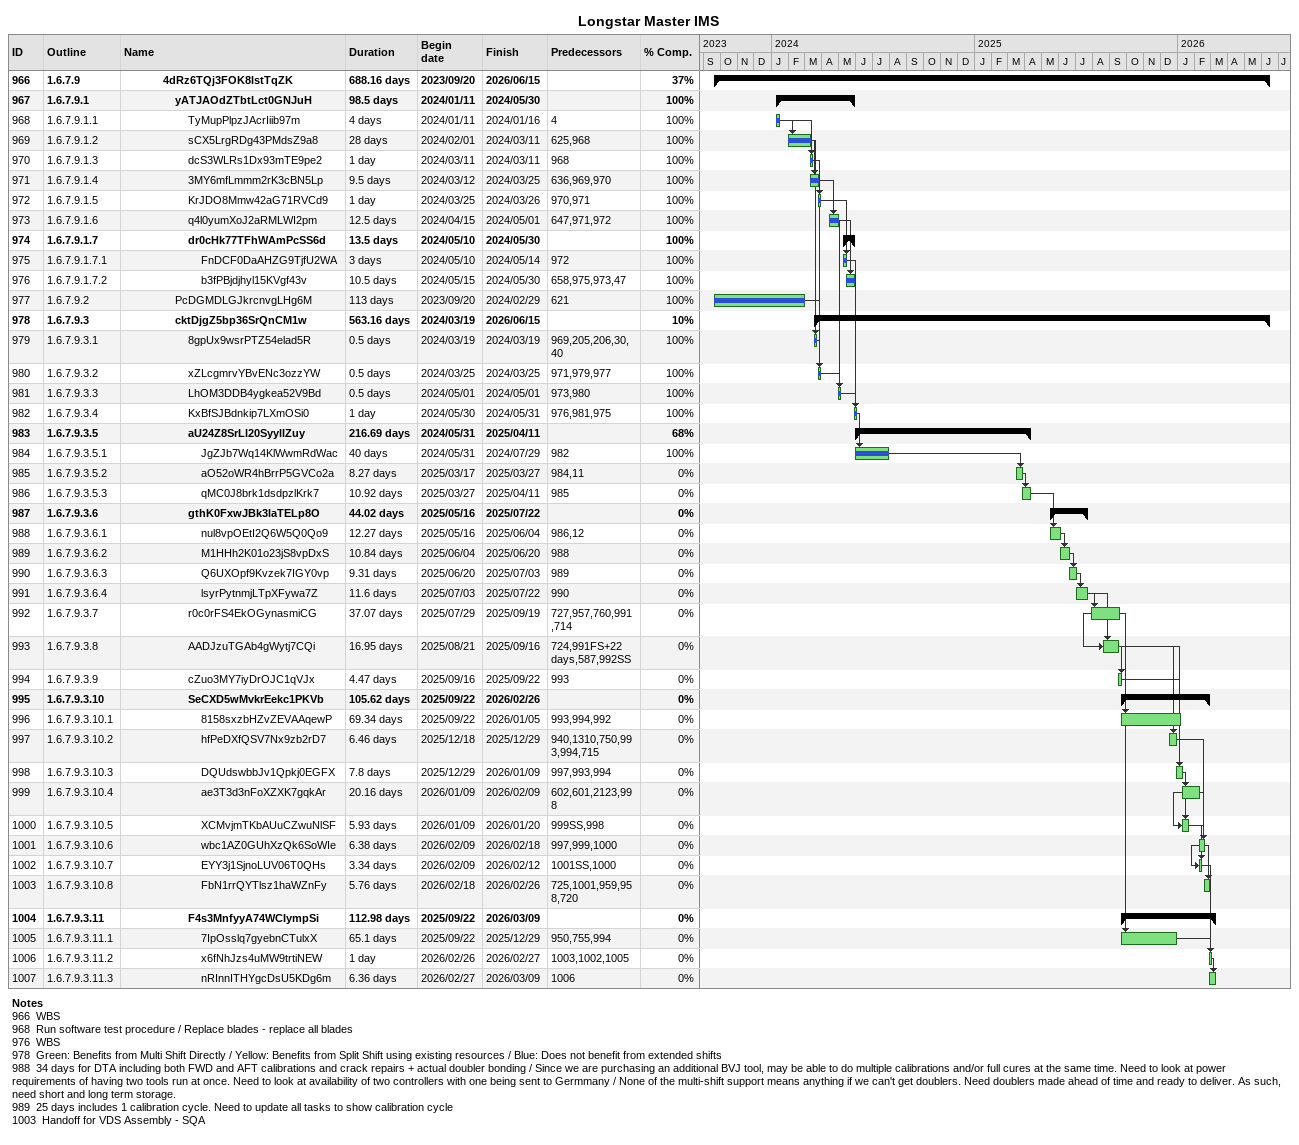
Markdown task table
Longstar Master IMS

| ID | WBS | Task | Duration | Start | Finish | Predecessors | % complete |
|---|---|---|---|---|---|---|---|
| 966 | 1.6.7.9 | **4dRz6TQj3FOK8lstTqZK** | 688.16d | 2023-09-20 | 2026-06-15 |  | 37 |
| 967 | 1.6.7.9.1 | **yATJAOdZTbtLct0GNJuH** | 98.5d | 2024-01-11 | 2024-05-30 |  | 100 |
| 968 | 1.6.7.9.1.1 | TyMupPlpzJAcrIiib97m | 4d | 2024-01-11 | 2024-01-16 | 4 | 100 |
| 969 | 1.6.7.9.1.2 | sCX5LrgRDg43PMdsZ9a8 | 28d | 2024-02-01 | 2024-03-11 | 625, 968 | 100 |
| 970 | 1.6.7.9.1.3 | dcS3WLRs1Dx93mTE9pe2 | 1d | 2024-03-11 | 2024-03-11 | 968 | 100 |
| 971 | 1.6.7.9.1.4 | 3MY6mfLmmm2rK3cBN5Lp | 9.5d | 2024-03-12 | 2024-03-25 | 636, 969, 970 | 100 |
| 972 | 1.6.7.9.1.5 | KrJDO8Mmw42aG71RVCd9 | 1d | 2024-03-25 | 2024-03-26 | 970, 971 | 100 |
| 973 | 1.6.7.9.1.6 | q4l0yumXoJ2aRMLWI2pm | 12.5d | 2024-04-15 | 2024-05-01 | 647, 971, 972 | 100 |
| 974 | 1.6.7.9.1.7 | **dr0cHk77TFhWAmPcSS6d** | 13.5d | 2024-05-10 | 2024-05-30 |  | 100 |
| 975 | 1.6.7.9.1.7.1 | FnDCF0DaAHZG9TjfU2WA | 3d | 2024-05-10 | 2024-05-14 | 972 | 100 |
| 976 | 1.6.7.9.1.7.2 | b3fPBjdjhyl15KVgf43v | 10.5d | 2024-05-15 | 2024-05-30 | 658, 975, 973, 47 | 100 |
| 977 | 1.6.7.9.2 | PcDGMDLGJkrcnvgLHg6M | 113d | 2023-09-20 | 2024-02-29 | 621 | 100 |
| 978 | 1.6.7.9.3 | **cktDjgZ5bp36SrQnCM1w** | 563.16d | 2024-03-19 | 2026-06-15 |  | 10 |
| 979 | 1.6.7.9.3.1 | 8gpUx9wsrPTZ54elad5R | 0.5d | 2024-03-19 | 2024-03-19 | 969, 205, 206, 30, 40 | 100 |
| 980 | 1.6.7.9.3.2 | xZLcgmrvYBvENc3ozzYW | 0.5d | 2024-03-25 | 2024-03-25 | 971, 979, 977 | 100 |
| 981 | 1.6.7.9.3.3 | LhOM3DDB4ygkea52V9Bd | 0.5d | 2024-05-01 | 2024-05-01 | 973, 980 | 100 |
| 982 | 1.6.7.9.3.4 | KxBfSJBdnkip7LXmOSi0 | 1d | 2024-05-30 | 2024-05-31 | 976, 981, 975 | 100 |
| 983 | 1.6.7.9.3.5 | **aU24Z8SrLl20SyyllZuy** | 216.69d | 2024-05-31 | 2025-04-11 |  | 68 |
| 984 | 1.6.7.9.3.5.1 | JgZJb7Wq14KlWwmRdWac | 40d | 2024-05-31 | 2024-07-29 | 982 | 100 |
| 985 | 1.6.7.9.3.5.2 | aO52oWR4hBrrP5GVCo2a | 8.27d | 2025-03-17 | 2025-03-27 | 984, 11 | 0 |
| 986 | 1.6.7.9.3.5.3 | qMC0J8brk1dsdpzlKrk7 | 10.92d | 2025-03-27 | 2025-04-11 | 985 | 0 |
| 987 | 1.6.7.9.3.6 | **gthK0FxwJBk3laTELp8O** | 44.02d | 2025-05-16 | 2025-07-22 |  | 0 |
| 988 | 1.6.7.9.3.6.1 | nul8vpOEtI2Q6W5Q0Qo9 | 12.27d | 2025-05-16 | 2025-06-04 | 986, 12 | 0 |
| 989 | 1.6.7.9.3.6.2 | M1HHh2K01o23jS8vpDxS | 10.84d | 2025-06-04 | 2025-06-20 | 988 | 0 |
| 990 | 1.6.7.9.3.6.3 | Q6UXOpf9Kvzek7IGY0vp | 9.31d | 2025-06-20 | 2025-07-03 | 989 | 0 |
| 991 | 1.6.7.9.3.6.4 | lsyrPytnmjLTpXFywa7Z | 11.6d | 2025-07-03 | 2025-07-22 | 990 | 0 |
| 992 | 1.6.7.9.3.7 | r0c0rFS4EkOGynasmiCG | 37.07d | 2025-07-29 | 2025-09-19 | 727, 957, 760, 991, 714 | 0 |
| 993 | 1.6.7.9.3.8 | AADJzuTGAb4gWytj7CQi | 16.95d | 2025-08-21 | 2025-09-16 | 724, 991FS+22d, 587, 992SS | 0 |
| 994 | 1.6.7.9.3.9 | cZuo3MY7iyDrOJC1qVJx | 4.47d | 2025-09-16 | 2025-09-22 | 993 | 0 |
| 995 | 1.6.7.9.3.10 | **SeCXD5wMvkrEekc1PKVb** | 105.62d | 2025-09-22 | 2026-02-26 |  | 0 |
| 996 | 1.6.7.9.3.10.1 | 8158sxzbHZvZEVAAqewP | 69.34d | 2025-09-22 | 2026-01-05 | 993, 994, 992 | 0 |
| 997 | 1.6.7.9.3.10.2 | hfPeDXfQSV7Nx9zb2rD7 | 6.46d | 2025-12-18 | 2025-12-29 | 940, 1310, 750, 993, 994, 715 | 0 |
| 998 | 1.6.7.9.3.10.3 | DQUdswbbJv1Qpkj0EGFX | 7.8d | 2025-12-29 | 2026-01-09 | 997, 993, 994 | 0 |
| 999 | 1.6.7.9.3.10.4 | ae3T3d3nFoXZXK7gqkAr | 20.16d | 2026-01-09 | 2026-02-09 | 602, 601, 2123, 998 | 0 |
| 1000 | 1.6.7.9.3.10.5 | XCMvjmTKbAUuCZwuNlSF | 5.93d | 2026-01-09 | 2026-01-20 | 999SS, 998 | 0 |
| 1001 | 1.6.7.9.3.10.6 | wbc1AZ0GUhXzQk6SoWIe | 6.38d | 2026-02-09 | 2026-02-18 | 997, 999, 1000 | 0 |
| 1002 | 1.6.7.9.3.10.7 | EYY3j1SjnoLUV06T0QHs | 3.34d | 2026-02-09 | 2026-02-12 | 1001SS, 1000 | 0 |
| 1003 | 1.6.7.9.3.10.8 | FbN1rrQYTlsz1haWZnFy | 5.76d | 2026-02-18 | 2026-02-26 | 725, 1001, 959, 958, 720 | 0 |
| 1004 | 1.6.7.9.3.11 | **F4s3MnfyyA74WCIympSi** | 112.98d | 2025-09-22 | 2026-03-09 |  | 0 |
| 1005 | 1.6.7.9.3.11.1 | 7IpOsslq7gyebnCTulxX | 65.1d | 2025-09-22 | 2025-12-29 | 950, 755, 994 | 0 |
| 1006 | 1.6.7.9.3.11.2 | x6fNhJzs4uMW9trtiNEW | 1d | 2026-02-26 | 2026-02-27 | 1003, 1002, 1005 | 0 |
| 1007 | 1.6.7.9.3.11.3 | nRInnITHYgcDsU5KDg6m | 6.36d | 2026-02-27 | 2026-03-09 | 1006 | 0 |

Notes
- 966: WBS
- 968: Run software test procedure / Replace blades - replace all blades
- 976: WBS
- 978: Green: Benefits from Multi Shift Directly / Yellow: Benefits from Split Shift using existing resources / Blue: Does not benefit from extended shifts
- 988: 34 days for DTA including both FWD and AFT calibrations and crack repairs + actual doubler bonding / Since we are purchasing an additional BVJ tool, may be able to do multiple calibrations and/or full cures at the same time. Need to look at power requirements of having two tools run at once. Need to look at availability of two controllers with one being sent to Germmany / None of the multi-shift support means anything if we can't get doublers. Need doublers made ahead of time and ready to deliver. As such, need short and long term storage.
- 989: 25 days includes 1 calibration cycle. Need to update all tasks to show calibration cycle
- 1003: Handoff for VDS Assembly - SQA
